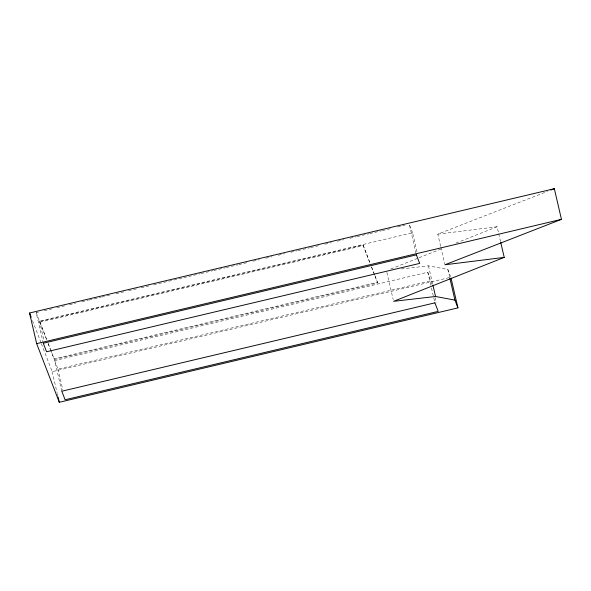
<?xml version="1.0" encoding="UTF-8"?>
<svg xmlns="http://www.w3.org/2000/svg" width="591" height="591" viewBox="0 0 591 591"><rect width="100%" height="100%" fill="white"/><g stroke="black" fill="none" stroke-linecap="round" stroke-linejoin="round"><path stroke-width="0.44" stroke-dasharray="2.96 2.22" d="M390.769 268.986L418.214 258.09M419.071 257.75L441.366 248.892M455.949 243.1L497.112 226.752L498.538 232.876M440.65 246.395L437.805 234.139L547.48 191.381M43.291 343.238L36.177 312.602L39.767 311.752M44.251 310.689L52.326 308.775M56.81 307.712L64.877 305.806M69.361 304.742L75.641 303.257M81.92 301.765L88.199 300.28M89.093 300.065L100.751 297.303M101.652 297.096L111.514 294.754M115.999 293.697L124.073 291.784M128.557 290.72L136.632 288.807M141.116 287.743L149.183 285.837M153.667 284.773L187.753 276.699M188.647 276.485L200.305 273.722M201.206 273.515L212.863 270.752M213.757 270.538L225.415 267.775M226.316 267.568L237.974 264.805M238.875 264.591L248.737 262.256M253.221 261.192L259.501 259.708M265.78 258.215L272.052 256.73M278.331 255.246L284.611 253.753M290.89 252.268L297.17 250.783M298.063 250.569L309.721 247.806M310.622 247.592L320.485 245.258M324.969 244.194L331.248 242.709M337.527 241.224L343.807 239.732M350.079 238.247L356.358 236.762M357.26 236.548L368.917 233.785M369.811 233.578L381.476 230.815M382.37 230.601L392.232 228.266M397.617 226.988L404.791 225.289M36.177 312.602L39.471 321.135L412.57 232.758L417.246 252.896M46.755 340.01L39.737 321.585L363.088 244.992L370.291 263.652M39.885 322.198L363.236 245.605L370.106 263.423M48.248 343.637L54.143 358.907L377.494 282.313L377.634 282.926L54.283 359.52L50.686 350.19M61.811 391.227L54.697 360.584L427.788 272.215L431.895 284.241M54.697 360.584L57.984 369.116L431.083 280.74M41.355 343.607L52.178 371.658L450.822 277.231L447.83 269.474L428.445 265.839L400.166 269.104M437.805 234.139L497.112 226.752M412.57 232.758L409.275 224.225L416.19 253.99M371.599 267.051L374.546 274.682M374.871 275.532L377.494 282.313M371.414 266.814L377.634 282.926M39.737 321.585L46.94 340.246M48.063 343.401L50.353 349.34M32.505 320.654L41.03 342.758M498.738 233.755L500.57 241.63M447.83 269.474L449.662 277.356M440.856 247.267L444.72 263.904M428.445 265.839L432.715 284.227M434.946 297.376L436.165 302.629M427.788 272.215L431.245 287.093M431.452 287.972L434.703 301.979M386.891 272.444L393.192 299.578M363.088 244.992L363.236 245.605M57.984 369.116L62.868 390.126M54.143 358.907L54.283 359.52M52.178 371.658L57.061 392.668M57.261 393.54L57.874 396.169M39.471 321.135L43.941 340.394"/><path stroke-width="0.89" d="M504.226 257.395L393.599 301.329L435.56 296.483L454.944 300.117L457.936 307.874L59.292 402.294L36.664 343.652L29.55 313.008L554.336 188.706L561.45 219.342L444.92 264.783L504.226 257.395L500.769 242.509M550.908 190.043L554.336 188.706M36.664 343.652L561.45 219.342M29.55 313.008L31.19 317.256M451.029 278.102L457.936 307.874M449.862 278.228L454.944 300.117M432.915 285.098L435.56 296.483M58.073 397.041L59.292 402.294M416.389 254.869L43.291 343.238L46.586 351.771L419.684 263.401L416.389 254.869M434.902 302.851L61.811 391.227L65.099 399.76L438.197 311.383L434.902 302.851"/></g></svg>
